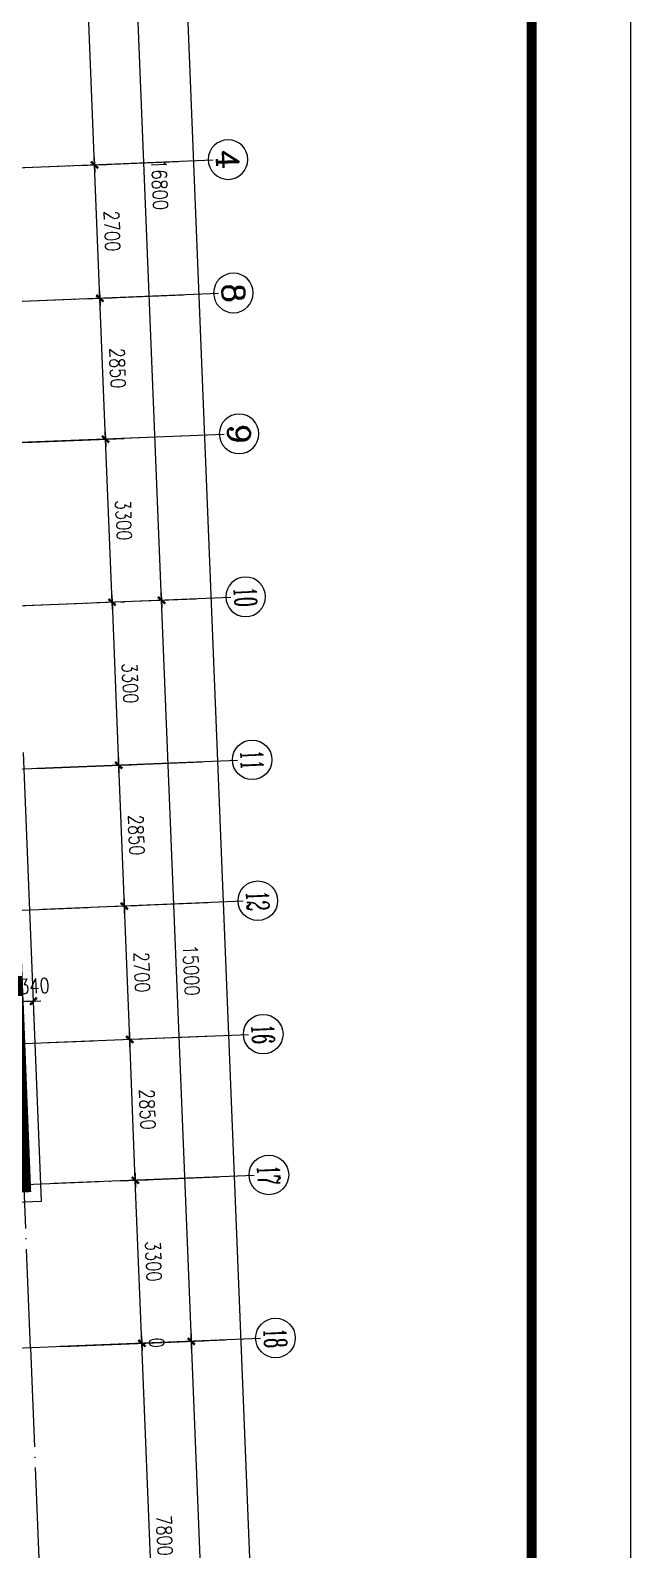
# Model space of a CAD drawing. Extents: x 634182 to 802382, y -1101880 to -864080.
# Drawn here: x 790255 to 802382, y -938404 to -907682 of the extents above; entities that cross this region are included whole.
import ezdxf
from ezdxf.enums import TextEntityAlignment as Align

# ---------------------------------------------------------------- set-up
doc = ezdxf.new("R2010")
doc.units = 0
doc.header["$LTSCALE"] = 1000
doc.header["$MEASUREMENT"] = 0
doc.linetypes.add('DOTE', pattern=[2.42, 2, -0.2, 0.02, -0.2])
doc.layers.get('0').update_dxf_attribs({"linetype": 'CONTINUOUS'})
doc.layers.get('DEFPOINTS').update_dxf_attribs({"linetype": 'CONTINUOUS'})
for name, color, linetype in [('AXIS', 3, 'CONTINUOUS'), ('AXIS_TEXT', 7, 'CONTINUOUS'), ('DOTE', 1, 'DOTE'), ('PUB_DIM', 3, 'CONTINUOUS'), ('WALL', 191, 'CONTINUOUS'), ('剪力墙', 131, 'CONTINUOUS')]:
    doc.layers.add(name, color=color, linetype=linetype)
doc.styles.add('COMPLEX', font='COMPLEX')
doc.styles.add('DIM_FONT', font='simplex.shx', dxfattribs={"width": 0.8})
doc.dimstyles.new('DIMN', dxfattribs={"dimtxt": 300, "dimasz": 1, "dimexe": 250, "dimexo": 300, "dimgap": 150, "dimtad": 1, "dimdec": 0, "dimzin": 0, "dimdsep": 46, "dimtxsty": 'DIM_FONT', "dimblk": '_DIMX', "dimblk1": '_DIMX', "dimblk2": '_DIMX', "dimcen": 2.5, "dimclrt": 7, "dimadec": 0, "dimazin": 0, "dimtfac": 1, "dimtdec": 0, "dimtix": 1, "dimtmove": 2, "dimatfit": 3, "dimldrblk": '_DIMX', "dimfxl": 0, "dimtolj": 1, "dimtzin": 0, "dimarcsym": 0})

# ---------------------------------------------------------------- blocks, each defined once
blk = doc.blocks.new('_DIMX')
blk.add_line((-150, 0), (150, 0))
at = {"const_width": 50}
blk.add_lwpolyline([(-70, -70), (70, 70)], dxfattribs=at)
blk = doc.blocks.new('*D380')
at = {"color": 0, "linetype": 'ByBlock'}
for p, q in [((790314, -927315), (789977, -927329)), ((789987, -927611), (789986, -927579)), ((790327, -927597), (790325, -927565))]:
    blk.add_line(p, q, dxfattribs=at)
at = {"layer": 'DEFPOINTS', "color": 0, "linetype": 'ByBlock'}
for p in [(789975, -927311), (789976, -927329), (790315, -927297)]:
    blk.add_point(p, dxfattribs=at)
at = {"color": 0, "linetype": 'ByBlock'}
for p, rotation in [((789976, -927329), 182.3), ((790315, -927315), 2.30000000000004)]:
    blk.add_blockref('_DIMX', p, dxfattribs=dict(at, rotation=rotation))
at = {"color": 7, "linetype": 'ByBlock', "insert": (790335, -927006), "char_height": 300, "attachment_point": 5, "rotation": 2.3, "style": 'DIM_FONT'}
blk.add_mtext('\\A1;340', dxfattribs=at)
blk = doc.blocks.new('*D1620')
at = {"color": 0, "linetype": 'ByBlock'}
for p, q in [((791906, -919244), (791773, -915949)), ((791942, -915941), (792023, -915938)), ((792074, -919239), (792156, -919235))]:
    blk.add_line(p, q, dxfattribs=at)
at = {"layer": 'DEFPOINTS', "color": 0, "linetype": 'ByBlock'}
for p in [(791642, -915953, 285), (791773, -915948, 285), (791774, -919251, 285)]:
    blk.add_point(p, dxfattribs=at)
at = {"color": 0, "linetype": 'ByBlock'}
for p, rotation in [((791773, -915948), 92.30000000000098), ((791906, -919245), 272.300000000001)]:
    blk.add_blockref('_DIMX', p, dxfattribs=dict(at, rotation=rotation))
at = {"color": 7, "linetype": 'ByBlock', "insert": (792139, -917585), "char_height": 300, "attachment_point": 5, "rotation": 272.3, "style": 'DIM_FONT'}
blk.add_mtext('\\A1;3300', dxfattribs=at)
blk = doc.blocks.new('*D1621')
at = {"color": 0, "linetype": 'ByBlock'}
for p, q in [((791773, -915947), (791659, -913101)), ((791827, -913093), (791909, -913090)), ((791942, -915941), (792023, -915938))]:
    blk.add_line(p, q, dxfattribs=at)
at = {"layer": 'DEFPOINTS', "color": 0, "linetype": 'ByBlock'}
for p in [(791528, -913106, 285), (791659, -913100, 285), (791642, -915953, 285)]:
    blk.add_point(p, dxfattribs=at)
at = {"color": 0, "linetype": 'ByBlock'}
for p, rotation in [((791659, -913100), 92.29999999999986), ((791773, -915948), 272.2999999999998)]:
    blk.add_blockref('_DIMX', p, dxfattribs=dict(at, rotation=rotation))
at = {"color": 7, "linetype": 'ByBlock', "insert": (792016, -914512), "char_height": 300, "attachment_point": 5, "rotation": 272.3, "style": 'DIM_FONT'}
blk.add_mtext('\\A1;2850', dxfattribs=at)
blk = doc.blocks.new('*D1622')
at = {"color": 0, "linetype": 'ByBlock'}
for p, q in [((791659, -913099), (791551, -910403)), ((791719, -910396), (791800, -910392)), ((791827, -913093), (791909, -913090))]:
    blk.add_line(p, q, dxfattribs=at)
at = {"layer": 'DEFPOINTS', "color": 0, "linetype": 'ByBlock'}
for p in [(791419, -910408, 285), (791551, -910402, 285), (791528, -913106, 285)]:
    blk.add_point(p, dxfattribs=at)
at = {"color": 0, "linetype": 'ByBlock'}
for p, rotation in [((791551, -910402), 92.30000000000283), ((791659, -913100), 272.3000000000028)]:
    blk.add_blockref('_DIMX', p, dxfattribs=dict(at, rotation=rotation))
at = {"color": 7, "linetype": 'ByBlock', "insert": (791905, -911739), "char_height": 300, "attachment_point": 5, "rotation": 272.3, "style": 'DIM_FONT'}
blk.add_mtext('\\A1;2700', dxfattribs=at)
blk = doc.blocks.new('*D1623')
at = {"color": 0, "linetype": 'ByBlock'}
for p, q in [((791551, -910401), (791232, -902460)), ((791400, -902452), (791481, -902449)), ((791719, -910396), (791800, -910392))]:
    blk.add_line(p, q, dxfattribs=at)
at = {"layer": 'DEFPOINTS', "color": 0, "linetype": 'ByBlock'}
for p in [(791100, -902464, 285), (791232, -902459, 285), (791419, -910408, 285)]:
    blk.add_point(p, dxfattribs=at)
at = {"color": 0, "linetype": 'ByBlock'}
for p, rotation in [((791232, -902459), 92.30000000001135), ((791551, -910402), 272.3000000000114)]:
    blk.add_blockref('_DIMX', p, dxfattribs=dict(at, rotation=rotation))
at = {"color": 7, "linetype": 'ByBlock', "insert": (791691, -906419), "char_height": 300, "attachment_point": 5, "rotation": 272.3, "style": 'DIM_FONT'}
blk.add_mtext('\\A1;7950', dxfattribs=at)
blk = doc.blocks.new('*D1624')
at = {"color": 0, "linetype": 'ByBlock'}
for p, q in [((792905, -919204), (792231, -902420)), ((792531, -902407), (792481, -902409)), ((793205, -919193), (793155, -919195))]:
    blk.add_line(p, q, dxfattribs=at)
at = {"layer": 'DEFPOINTS', "color": 0, "linetype": 'ByBlock'}
for p in [(792231, -902419, 285), (792231, -902419, 285), (792905, -919205, 285)]:
    blk.add_point(p, dxfattribs=at)
at = {"color": 0, "linetype": 'ByBlock'}
for p, rotation in [((792231, -902419), 92.29999999999997), ((792905, -919205), 272.3)]:
    blk.add_blockref('_DIMX', p, dxfattribs=dict(at, rotation=rotation))
at = {"color": 7, "linetype": 'ByBlock', "insert": (792868, -910800), "char_height": 300, "attachment_point": 5, "rotation": 272.3, "style": 'DIM_FONT'}
blk.add_mtext('\\A1;16800', dxfattribs=at)
blk = doc.blocks.new('*D1625')
at = {"color": 0, "linetype": 'ByBlock'}
for p, q in [((790898, -934298), (793757, -934183)), ((794314, -954276), (793507, -934194)), ((791705, -954382), (794563, -954267))]:
    blk.add_line(p, q, dxfattribs=at)
at = {"layer": 'DEFPOINTS', "color": 0, "linetype": 'ByBlock'}
for p in [(793507, -934193, 285), (790598, -934310, 285), (791405, -954394, 285)]:
    blk.add_point(p, dxfattribs=at)
at = {"color": 0, "linetype": 'ByBlock'}
for p, rotation in [((793507, -934193), 92.30000000000022), ((794314, -954277), 272.3000000000002)]:
    blk.add_blockref('_DIMX', p, dxfattribs=dict(at, rotation=rotation))
at = {"color": 7, "linetype": 'ByBlock', "insert": (794210, -944223), "char_height": 300, "attachment_point": 5, "rotation": 272.3, "style": 'DIM_FONT'}
blk.add_mtext('\\A1;20100', dxfattribs=at)
blk = doc.blocks.new('*D1626')
at = {"color": 0, "linetype": 'ByBlock'}
for p, q in [((790898, -934298), (792758, -934223)), ((792821, -942026), (792508, -934234)), ((791211, -942092), (793071, -942017))]:
    blk.add_line(p, q, dxfattribs=at)
at = {"layer": 'DEFPOINTS', "color": 0, "linetype": 'ByBlock'}
for p in [(792508, -934233, 285), (790598, -934310, 285), (790911, -942104, 285)]:
    blk.add_point(p, dxfattribs=at)
at = {"color": 0, "linetype": 'ByBlock'}
for p, rotation in [((792508, -934233), 92.3000000000001), ((792821, -942027), 272.3000000000001)]:
    blk.add_blockref('_DIMX', p, dxfattribs=dict(at, rotation=rotation))
at = {"color": 7, "linetype": 'ByBlock', "insert": (792964, -938118), "char_height": 300, "attachment_point": 5, "rotation": 272.3, "style": 'DIM_FONT'}
blk.add_mtext('\\A1;7800', dxfattribs=at)
blk = doc.blocks.new('*D1631')
at = {"color": 0, "linetype": 'ByBlock'}
for p, q in [((793507, -934192), (792905, -919206)), ((793205, -919193), (793155, -919195)), ((793807, -934181), (793757, -934183))]:
    blk.add_line(p, q, dxfattribs=at)
at = {"layer": 'DEFPOINTS', "color": 0, "linetype": 'ByBlock'}
for p in [(792905, -919205, 285), (792905, -919205, 285), (793507, -934193, 285)]:
    blk.add_point(p, dxfattribs=at)
at = {"color": 0, "linetype": 'ByBlock'}
for p, rotation in [((792905, -919205), 92.2999999999996), ((793507, -934193), 272.2999999999996)]:
    blk.add_blockref('_DIMX', p, dxfattribs=dict(at, rotation=rotation))
at = {"color": 7, "linetype": 'ByBlock', "insert": (793506, -926687), "char_height": 300, "attachment_point": 5, "rotation": 272.3, "style": 'DIM_FONT'}
blk.add_mtext('\\A1;15000', dxfattribs=at)
blk = doc.blocks.new('*D1632')
at = {"color": 0, "linetype": 'ByBlock'}
for p, q in [((792375, -930935), (792261, -928089)), ((792429, -928081), (792511, -928078)), ((792544, -930929), (792625, -930926))]:
    blk.add_line(p, q, dxfattribs=at)
at = {"layer": 'DEFPOINTS', "color": 0, "linetype": 'ByBlock'}
for p in [(792130, -928093, 285), (792261, -928088, 285), (792244, -930941, 285)]:
    blk.add_point(p, dxfattribs=at)
at = {"color": 0, "linetype": 'ByBlock'}
for p, rotation in [((792261, -928088), 92.30000469845541), ((792375, -930936), 272.3000046984554)]:
    blk.add_blockref('_DIMX', p, dxfattribs=dict(at, rotation=rotation))
at = {"color": 7, "linetype": 'ByBlock', "insert": (792618, -929500), "char_height": 300, "attachment_point": 5, "rotation": 272.3, "style": 'DIM_FONT'}
blk.add_mtext('\\A1;2850', dxfattribs=at)
blk = doc.blocks.new('*D1633')
at = {"color": 0, "linetype": 'ByBlock'}
for p, q in [((792261, -928087), (792153, -925391)), ((792321, -925384), (792402, -925380)), ((792429, -928081), (792511, -928078))]:
    blk.add_line(p, q, dxfattribs=at)
at = {"layer": 'DEFPOINTS', "color": 0, "linetype": 'ByBlock'}
for p in [(792021, -925396, 285), (792153, -925390, 285), (792130, -928093, 285)]:
    blk.add_point(p, dxfattribs=at)
at = {"color": 0, "linetype": 'ByBlock'}
for p, rotation in [((792153, -925390), 92.29999999999477), ((792261, -928088), 272.2999999999948)]:
    blk.add_blockref('_DIMX', p, dxfattribs=dict(at, rotation=rotation))
at = {"color": 7, "linetype": 'ByBlock', "insert": (792507, -926727), "char_height": 300, "attachment_point": 5, "rotation": 272.3, "style": 'DIM_FONT'}
blk.add_mtext('\\A1;2700', dxfattribs=at)
blk = doc.blocks.new('*D1636')
at = {"color": 0, "linetype": 'ByBlock'}
for p, q in [((792508, -934232), (792375, -930937)), ((792544, -930929), (792625, -930926)), ((792676, -934226), (792758, -934223))]:
    blk.add_line(p, q, dxfattribs=at)
at = {"layer": 'DEFPOINTS', "color": 0, "linetype": 'ByBlock'}
for p in [(792244, -930941, 285), (792375, -930936, 285), (792376, -934238, 285)]:
    blk.add_point(p, dxfattribs=at)
at = {"color": 0, "linetype": 'ByBlock'}
for p, rotation in [((792375, -930936), 92.30000000000072), ((792508, -934233), 272.3000000000008)]:
    blk.add_blockref('_DIMX', p, dxfattribs=dict(at, rotation=rotation))
at = {"color": 7, "linetype": 'ByBlock', "insert": (792741, -932572), "char_height": 300, "attachment_point": 5, "rotation": 272.3, "style": 'DIM_FONT'}
blk.add_mtext('\\A1;3300', dxfattribs=at)
blk = doc.blocks.new('*D1657')
at = {"color": 0, "linetype": 'ByBlock'}
for p, q in [((792508, -934232), (792508, -934231)), ((792508, -934233), (792508, -934233)), ((792508, -934234), (792508, -934235)), ((792676, -934226), (792758, -934223)), ((792676, -934226), (792758, -934223))]:
    blk.add_line(p, q, dxfattribs=at)
at = {"layer": 'DEFPOINTS', "color": 0, "linetype": 'ByBlock'}
for p in [(792376, -934238, 285), (792376, -934238, 285), (792508, -934233, 285)]:
    blk.add_point(p, dxfattribs=at)
at = {"color": 0, "linetype": 'ByBlock'}
for rotation in [92.29999933481325, 272.2999993348133]:
    blk.add_blockref('_DIMX', (792508, -934233), dxfattribs=dict(at, rotation=rotation))
at = {"color": 7, "linetype": 'ByBlock', "insert": (792808, -934221), "char_height": 300, "attachment_point": 5, "rotation": 272.3, "style": 'DIM_FONT'}
blk.add_mtext('\\A1;0', dxfattribs=at)
blk = doc.blocks.new('_AXISO')
blk.add_circle((0, 0), 0.5)
at = {"layer": 'AXIS_TEXT', "style": 'COMPLEX', "width": 1.041667}
blk.add_attdef('A', text='', height=0.56, dxfattribs=at).set_placement((-0.25, -0.28), (0.25, -0.28), align=Align.FIT)

msp = doc.modelspace()

# ---------------------------------------------------------------- linework, layer by layer
at = {"ltscale": 1500}
msp.add_lwpolyline([(634181.846, -864080.129), (802381.846, -864080.129), (802381.846, -1101880.129), (634181.846, -1101880.129)], close=True, dxfattribs=at)
at = {"ltscale": 1500, "const_width": 200}
msp.add_lwpolyline([(636181.846, -869080.129), (636181.846, -1099880.129), (800381.846, -1099880.129), (800381.846, -869080.129)], close=True, dxfattribs=at)
at = {"layer": 'AXIS'}
for p, q in [((793948.663, -910306.11), (789641, -910479.124)), ((794057.019, -913003.935), (789749.355, -913176.949)), ((794171.395, -915851.639), (789863.731, -916024.653)), ((794303.835, -919148.984), (789996.172, -919321.998)), ((794436.436, -922445.43), (790385.557, -922608.13)), ((794550.847, -925294.004), (790499.967, -925456.704)), ((794659.202, -927991.829), (790608.323, -928154.529)), ((794773.577, -930839.502), (790722.698, -931002.202)), ((794905.969, -934136.848), (790855.089, -934299.548)), ((794905.994, -934136.869), (790855.115, -934299.569))]:
    msp.add_line(p, q, dxfattribs=at)
at = {"layer": 'DOTE', "linetype": 'DOTE'}
for p, q in [((793239.391, -910337.954), (781206.352, -910821.25)), ((793347.747, -913035.779), (781314.708, -913519.075)), ((793462.123, -915883.483), (773930.387, -916667.958)), ((793594.558, -919180.829), (774067.56, -919965.097)), ((790256.981, -934326.95), (789655.004, -919339.049)), ((793727.002, -922478.132), (774200.006, -923262.427)), ((793841.379, -925325.855), (781808.34, -925809.152)), ((793949.735, -928023.68), (781916.696, -928506.977)), ((794064.109, -930871.355), (774537.112, -931655.63)), ((794196.519, -934168.698), (774669.546, -934952.961)), ((794196.544, -934168.697), (774669.547, -934952.972))]:
    msp.add_line(p, q, dxfattribs=at)
at = {"layer": 'DOTE'}
msp.add_line((790256.968, -934326.924), (791184.013, -957408.315), dxfattribs=at)
at = {"layer": 'PUB_DIM'}
for p, q in [((790120.725, -916014.683), (792146.165, -915933.332)), ((790385.52, -922608.131), (792410.96, -922526.781))]:
    msp.add_line(p, q, dxfattribs=at)
at = {"layer": 'WALL'}
for p, q in [((790477.917, -931355.702), (790113.52, -922282.994)), ((788979.126, -931415.898), (790477.917, -931355.702))]:
    msp.add_line(p, q, dxfattribs=at)
at = {"layer": '剪力墙', "const_width": 300}
msp.add_lwpolyline([(781115.741, -905916.106), (780999.131, -902968.412), (788992.873, -902652.182), (789522.558, -916041.712), (788023.74, -916101.093), (788288.579, -922795.765), (789787.407, -922736.472), (790115.496, -931029.988), (788616.677, -931089.361), (789059.397, -942280.57), (790558.212, -942221.233), (790874.442, -950214.979), (789375.615, -950274.273), (789778.449, -960367.095)], dxfattribs=at)

# ---------------------------------------------------------------- block references
at = {"layer": 'AXIS'}
ref = msp.add_blockref('_AXISO', (794248.431, -910294.107), dxfattribs=dict(at, xscale=-800, yscale=800, zscale=800, rotation=272.3000000000001))
ref.add_attrib('A', '4', dxfattribs={"layer": 'AXIS_TEXT', "height": 448, "rotation": 272.3, "style": 'COMPLEX', "width": 1.171875}).set_placement((794016.585, -910103.257), (794032.638, -910502.935), align=Align.FIT)
ref = msp.add_blockref('_AXISO', (794356.787, -912991.932), dxfattribs=dict(at, xscale=-800, yscale=800, zscale=800, rotation=272.3000000000001))
ref.add_attrib('A', '8', dxfattribs={"layer": 'AXIS_TEXT', "height": 448, "rotation": 272.3, "style": 'COMPLEX', "width": 1.339286}).set_placement((794124.941, -912801.082), (794140.993, -913200.76), align=Align.FIT)
ref = msp.add_blockref('_AXISO', (794471.162, -915839.636), dxfattribs=dict(at, xscale=-800, yscale=800, zscale=800, rotation=272.3000000000001))
ref.add_attrib('A', '9', dxfattribs={"layer": 'AXIS_TEXT', "height": 448, "rotation": 272.3, "style": 'COMPLEX', "width": 1.339286}).set_placement((794239.316, -915648.786), (794255.369, -916048.464), align=Align.FIT)
ref = msp.add_blockref('_AXISO', (794603.603, -919136.981), dxfattribs=dict(at, xscale=-800, yscale=800, zscale=800, rotation=272.3000000000001))
ref.add_attrib('A', '10', dxfattribs={"layer": 'AXIS_TEXT', "height": 448, "rotation": 272.3, "style": 'COMPLEX', "width": 0.646552}).set_placement((794371.757, -918946.132), (794387.81, -919345.809), align=Align.FIT)
ref = msp.add_blockref('_AXISO', (794736.204, -922433.426), dxfattribs=dict(at, xscale=800, yscale=800, zscale=800, rotation=272.3000000000001))
ref.add_attrib('A', '11', dxfattribs={"layer": 'AXIS_TEXT', "height": 448, "rotation": 272.3, "style": 'COMPLEX', "width": 0.78125}).set_placement((794504.358, -922242.577), (794520.41, -922642.255), align=Align.FIT)
ref = msp.add_blockref('_AXISO', (794850.614, -925282), dxfattribs=dict(at, xscale=800, yscale=800, zscale=800, rotation=272.3000000000001))
ref.add_attrib('A', '12', dxfattribs={"layer": 'AXIS_TEXT', "height": 448, "rotation": 272.3, "style": 'COMPLEX', "width": 0.646552}).set_placement((794618.768, -925091.151), (794634.821, -925490.829), align=Align.FIT)
ref = msp.add_blockref('_AXISO', (794958.97, -927979.825), dxfattribs=dict(at, xscale=800, yscale=800, zscale=800, rotation=272.3000000000001))
ref.add_attrib('A', '16', dxfattribs={"layer": 'AXIS_TEXT', "height": 448, "rotation": 272.3, "style": 'COMPLEX', "width": 0.646552}).set_placement((794727.124, -927788.976), (794743.177, -928188.654), align=Align.FIT)
ref = msp.add_blockref('_AXISO', (795073.345, -930827.499), dxfattribs=dict(at, xscale=800, yscale=800, zscale=800, rotation=272.3000000000001))
ref.add_attrib('A', '17', dxfattribs={"layer": 'AXIS_TEXT', "height": 448, "rotation": 272.3, "style": 'COMPLEX', "width": 0.646552}).set_placement((794841.499, -930636.649), (794857.551, -931036.327), align=Align.FIT)
ref = msp.add_blockref('_AXISO', (795205.78, -934124.843), dxfattribs=dict(at, xscale=800, yscale=800, zscale=800, rotation=272.3000000000001))
ref.add_attrib('A', '18', dxfattribs={"layer": 'AXIS_TEXT', "height": 448, "rotation": 272.3, "style": 'COMPLEX', "width": 0.646552}).set_placement((794973.934, -933933.993), (794989.986, -934333.671), align=Align.FIT)

# ---------------------------------------------------------------- dimensions: what is measured, and where the dimension line sits
dim = msp.add_linear_dim(base=(789975.656, -927328.773), p1=(790314.665, -927297.266), p2=(789974.939, -927310.911), angle=2.3, dimstyle='DIMN', dxfattribs=at)
dim.commit()
dim.dimension.update_dxf_attribs({"geometry": '*D380', "text_midpoint": (790334.959, -927006.053), "dimtype": 128})
dim = msp.add_aligned_dim(p1=(791404.791, -954393.684, 284.642), p2=(790598.141, -934309.865, 284.642), distance=-2911.137, dimstyle='DIMN', dxfattribs=at)
dim.commit()
dim.dimension.update_dxf_attribs({"geometry": '*D1625', "text_midpoint": (794210.016, -944222.906)})
dim = msp.add_linear_dim(base=(792507.738, -934233.168, 284.642), p1=(790911.169, -942103.582, 284.642), p2=(790598.141, -934309.865, 284.642), angle=272.3, dimstyle='DIMN', dxfattribs=at)
dim.commit()
dim.dimension.update_dxf_attribs({"geometry": '*D1626', "text_midpoint": (792964.01, -938117.987)})
at = {"layer": 'PUB_DIM'}
msp.add_linear_dim(base=(797636.405, -1012090.024), p1=(789278.888, -902537.258, 284.642), p2=(793528.144, -1012255.028, 284.642), angle=272.3, dimstyle='DIMN', dxfattribs=at).render()
for p1, p2, distance, picture, middle in [((791419.174, -910407.705, 284.642), (791100.126, -902464.106, 284.642), -131.529, '*D1623', (791690.831, -906418.587)), ((792904.957, -919205.16, 284.642), (792230.743, -902418.694, 284.642), 0, '*D1624', (792867.609, -910799.888)), ((791527.529, -913105.526, 284.642), (791419.173, -910407.701, 284.642), -131.529, '*D1622', (791904.533, -911739.295)), ((791641.905, -915953.23, 284.642), (791527.529, -913105.526, 284.642), -131.529, '*D1621', (792015.898, -914512.06)), ((791774.34, -919250.571, 284.642), (791641.905, -915953.23, 284.642), -131.529, '*D1620', (792139.304, -917584.583)), ((793506.945, -934193.061, 284.642), (792904.969, -919205.16, 284.642), 0, '*D1631', (793505.715, -926687.071)), ((792129.517, -928093.431, 284.642), (792021.161, -925395.607, 284.642), -131.529, '*D1633', (792506.521, -926727.201)), ((792243.891, -930941.092, 284.642), (792129.517, -928093.431, 284.642), -131.529, '*D1632', (792617.886, -929499.943)), ((792376.327, -934238.474, 284.642), (792243.893, -930941.132, 284.642), -131.529, '*D1636', (792741.291, -932572.485)), ((792376.327, -934238.469, 284.642), (792376.326, -934238.449, 284.642), -131.529, '*D1657', (792807.508, -934221.141))]:
    dim = msp.add_aligned_dim(p1=p1, p2=p2, distance=distance, dimstyle='DIMN', dxfattribs=at)
    dim.commit()
    dim.dimension.update_dxf_attribs({"geometry": picture, "text_midpoint": middle})
for p1, p2 in [((791774.35, -919250.556, 284.642), (791906.785, -922547.898, 284.642)), ((791906.785, -922547.898, 284.642), (792021.161, -925395.597, 284.642))]:
    msp.add_aligned_dim(p1=p1, p2=p2, distance=131.529, dimstyle='DIMN', dxfattribs=at).render()

doc.saveas('drawing.dxf')
